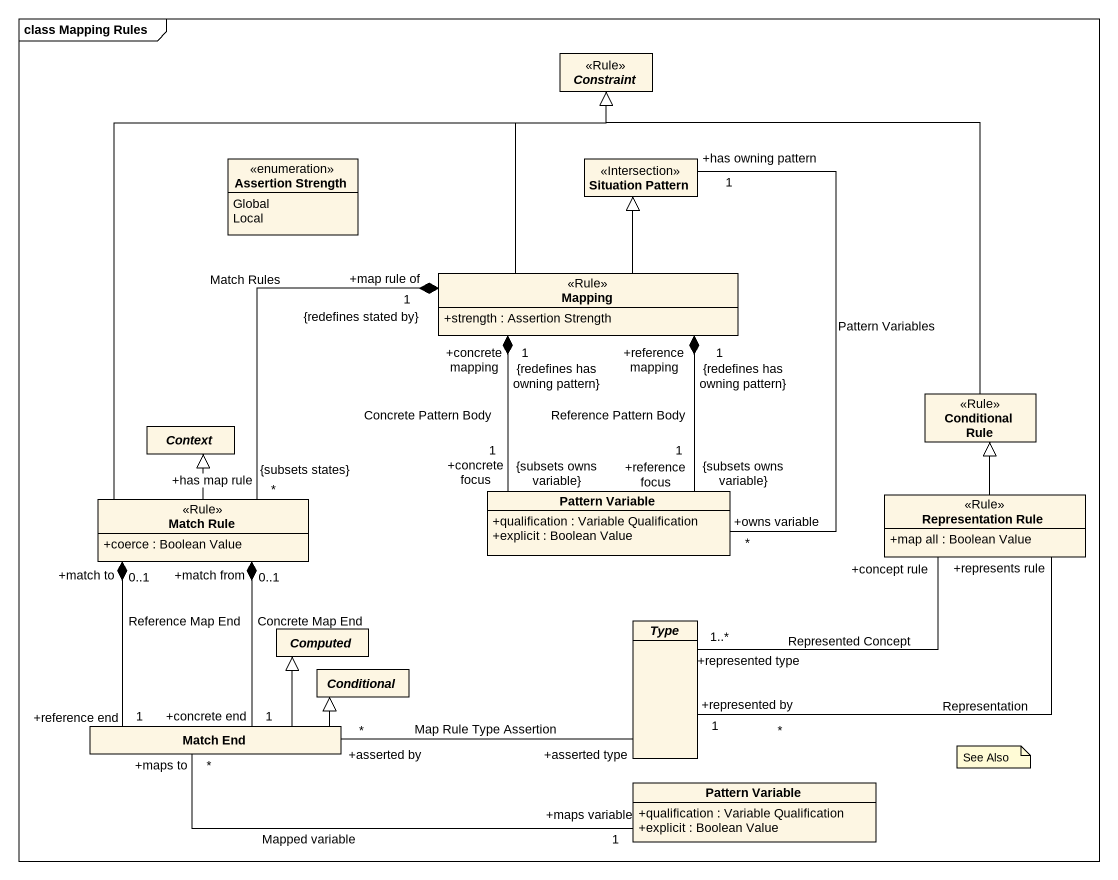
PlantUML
@startuml
mainframe class Mapping Rules
hide circle
hide empty members
skinparam classAttributeIconSize 0
abstract class Constraint <<Rule>>
enum "Assertion Strength" as Assertion_Strength {
  Global
  Local
}
class "Situation Pattern" as Situation_Pattern <<Intersection>>
class Mapping <<Rule>> {
  +strength : Assertion Strength
}
abstract class Context
class "Conditional Rule" as Conditional_Rule <<Rule>>
class "Match Rule" as Match_Rule <<Rule>> {
  +coerce : Boolean Value
}
class "Pattern Variable" as Pattern_Variable {
  +qualification : Variable Qualification
  +explicit : Boolean Value
}
class "Representation Rule" as Representation_Rule <<Rule>> {
  +map all : Boolean Value
}
abstract class Computed
abstract class Type
abstract class Conditional
class "Match End" as Match_End
class "Pattern Variable" as Pattern_Variable_2 {
  +qualification : Variable Qualification
  +explicit : Boolean Value
}
Situation_Pattern "+has owning pattern\n1" -- "+owns variable\n*" Pattern_Variable : Pattern Variables
Mapping -up-|> Constraint
Mapping -up-|> Situation_Pattern
Mapping "{redefines stated by}\n1\n+map rule of" *-left- "{subsets states}\n*\n+has map rule" Match_Rule : Match Rules
Mapping "+reference mapping\n1\n{redefines has owning pattern}" *-- "+reference focus\n1\n{subsets owns variable}" Pattern_Variable : Reference Pattern Body
Mapping "+concrete mapping\n1\n{redefines has owning pattern}" *-- "+concrete focus\n1\n{subsets owns variable}" Pattern_Variable : Concrete Pattern Body
Conditional_Rule -up-|> Constraint
Match_Rule -up-|> Constraint
Match_Rule -up-|> Context
Match_Rule "+match to\n0..1" *-- "+reference end\n1" Match_End : Reference Map End
Match_Rule "+match from\n0..1" *-- "+concrete end\n1" Match_End : Concrete Map End
Representation_Rule -up-|> Conditional_Rule
Representation_Rule "+concept rule" -left- "+represented type\n1..*" Type : Represented Concept
Representation_Rule "+represents rule" -left- "+represented by\n1" Type : Representation
Match_End -up-|> Computed
Match_End "+asserted by\n*" -right- "+asserted type\n*" Type : Map Rule Type Assertion
Match_End -right-|> Conditional
Match_End "+maps to\n*" -right- "+maps variable\n1" Pattern_Variable_2 : Mapped variable
note as N1
  See Also
end note
@enduml
